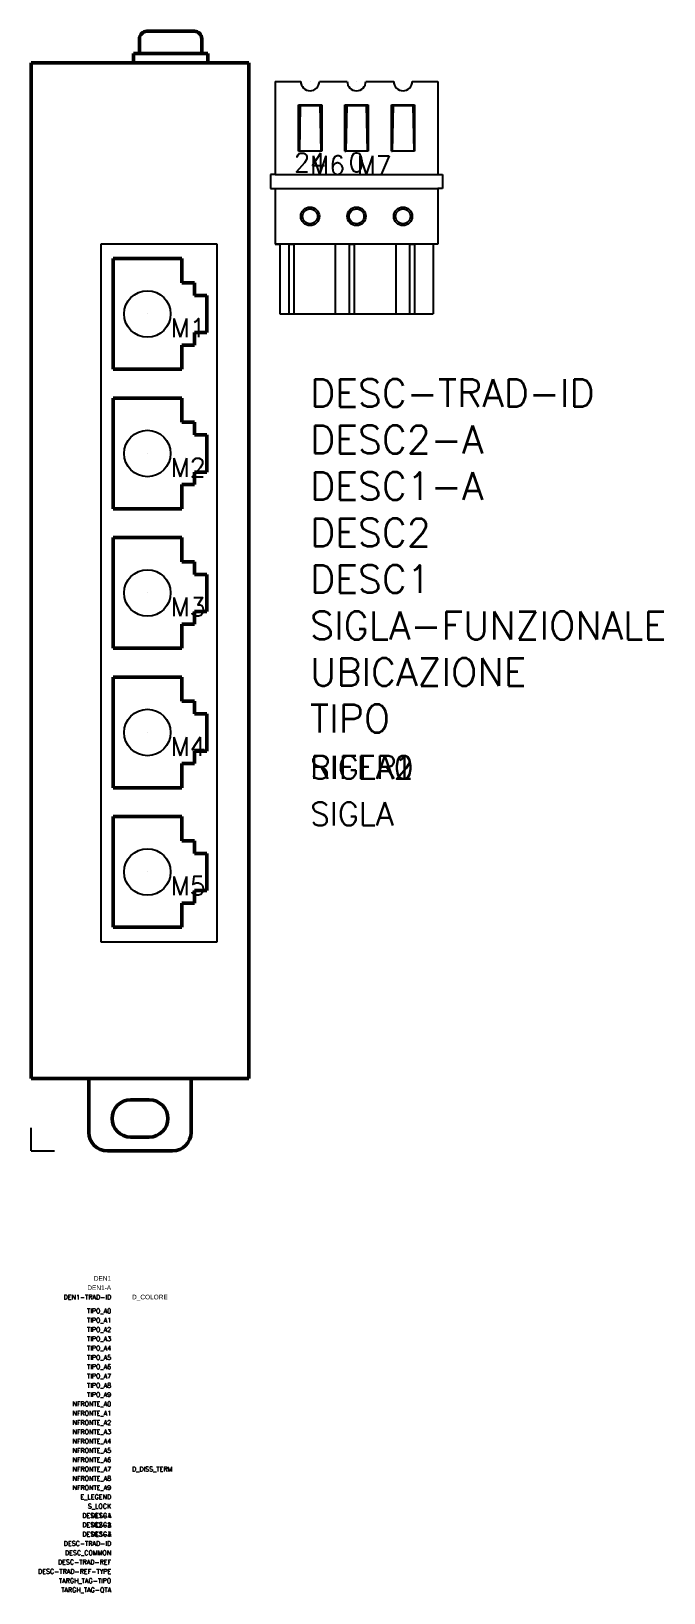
# Model space of a CAD drawing. Extents: x 0 to 68, y -48 to 120.
import ezdxf
from ezdxf.enums import TextEntityAlignment as Align

# ---------------------------------------------------------------- set-up
doc = ezdxf.new("R2010")
doc.units = 0
doc.header["$LTSCALE"] = 4
doc.layers.get('0').update_dxf_attribs({"linetype": 'CONTINUOUS'})
doc.layers.add('AM_0', color=7, linetype='CONTINUOUS', lineweight=50)
doc.styles.add('E_Comp-Data', font='arial.ttf')
doc.styles.add('E_Default-Att', font='romans.shx')
doc.styles.add('E_Desc', font='arial.ttf')
doc.styles.add('E_Lang-ID', font='romans.shx')
doc.styles.get("Standard").update_dxf_attribs({"font": 'romans.shx'})

msp = doc.modelspace()

# ---------------------------------------------------------------- linework, layer by layer
for p, q in [((26.25, 115), (26.25, 105)), ((26.25, 115), (29, 115)), ((31, 115), (34, 115)), ((36, 115), (39, 115)), ((41, 115), (43.75, 115)), ((43.75, 115), (43.75, 105)), ((28.75, 112.5), (31.25, 112.5)), ((28.75, 107.5), (28.75, 112.5)), ((31.25, 112.5), (31.25, 107.5)), ((33.75, 107.5), (33.75, 112.5)), ((33.75, 112.5), (36.25, 112.5)), ((33.75, 112.5), (36.25, 112.5)), ((33.75, 107.5), (33.75, 112.5)), ((36.25, 112.5), (36.25, 107.5)), ((36.25, 112.5), (36.25, 107.5)), ((38.75, 107.5), (38.75, 112.5)), ((38.75, 112.5), (41.25, 112.5)), ((38.75, 112.5), (41.25, 112.5)), ((38.75, 107.5), (38.75, 112.5)), ((41.25, 112.5), (41.25, 107.5)), ((41.25, 112.5), (41.25, 107.5)), ((28.85, 107.5), (28.85, 112.4)), ((28.85, 112.4), (31.15, 112.4)), ((28.85, 112.4), (28.95, 112.4)), ((28.95, 112.4), (28.85, 107.5)), ((31.15, 112.4), (31.05, 112.4)), ((31.05, 112.4), (31.15, 107.5)), ((31.15, 112.4), (31.15, 107.5)), ((33.85, 107.5), (33.85, 112.4)), ((33.85, 112.4), (36.15, 112.4)), ((33.85, 112.4), (33.95, 112.4)), ((33.95, 112.4), (33.85, 107.5)), ((36.15, 112.4), (36.05, 112.4)), ((36.05, 112.4), (36.15, 107.5)), ((36.15, 112.4), (36.15, 107.5)), ((38.85, 107.5), (38.85, 112.4)), ((38.85, 112.4), (41.15, 112.4)), ((38.85, 112.4), (38.95, 112.4)), ((38.95, 112.4), (38.85, 107.5)), ((41.15, 112.4), (41.05, 112.4)), ((41.05, 112.4), (41.15, 107.5)), ((41.15, 112.4), (41.15, 107.5)), ((31.25, 107.5), (28.75, 107.5)), ((28.75, 107.5), (28.85, 107.5)), ((36.25, 107.5), (33.75, 107.5)), ((36.25, 107.5), (33.75, 107.5)), ((33.75, 107.5), (33.85, 107.5)), ((41.25, 107.5), (38.75, 107.5)), ((41.25, 107.5), (38.75, 107.5)), ((38.75, 107.5), (38.85, 107.5)), ((26.25, 105), (25.75, 105)), ((25.75, 105), (25.75, 103.5)), ((26.25, 105), (43.75, 105)), ((43.75, 105), (44.25, 105)), ((44.25, 105), (44.25, 103.5)), ((25.75, 103.5), (26.25, 103.5)), ((26.25, 103.5), (26.25, 97.5)), ((26.25, 103.5), (43.75, 103.5)), ((43.75, 103.5), (43.75, 97.5)), ((44.25, 103.5), (43.75, 103.5)), ((7.5, 97.5), (7.5, 22.5)), ((20, 97.5), (7.5, 97.5)), ((20, 22.5), (20, 97.5)), ((43.75, 97.5), (26.25, 97.5)), ((26.25, 97.5), (26.75, 97.5)), ((26.75, 97.5), (26.75, 90)), ((27.75, 90), (27.75, 97.5)), ((27.75, 97.5), (28.25, 97.5)), ((28.25, 97.5), (28.25, 90)), ((32.75, 90), (32.75, 97.5)), ((34.25, 90), (34.25, 97.5)), ((34.25, 97.5), (34.75, 97.5)), ((34.75, 97.5), (34.75, 90)), ((39.25, 90), (39.25, 97.5)), ((40.75, 90), (40.75, 97.5)), ((40.75, 97.5), (41.25, 97.5)), ((41.25, 97.5), (41.25, 90)), ((43.75, 97.5), (43.25, 97.5)), ((43.25, 97.5), (43.25, 90)), ((26.75, 90), (43.25, 90)), ((7.5, 22.5), (20, 22.5)), ((0, 0), (0, 2.5)), ((0, 0), (2.5, 0))]:
    msp.add_line(p, q)
for centre, radius in [((30, 100.5), 1), ((30, 100.5), 0.8), ((35, 100.5), 1), ((35, 100.5), 0.8), ((40, 100.5), 1), ((40, 100.5), 0.8), ((12.5, 90), 2.5), ((12.5, 75), 2.5), ((12.5, 60), 2.5), ((12.5, 45), 2.5), ((12.5, 30), 2.5)]:
    msp.add_circle(centre, radius)
for centre in [(30, 115), (35, 115), (40, 115)]:
    msp.add_arc(centre, 1, 180, 0)
at = {"layer": 'AM_0'}
for p, q in [((11.65, 119.6), (11.65, 118)), ((17.55, 120.4), (12.45, 120.4)), ((18.35, 118), (18.35, 119.6)), ((19, 118), (11, 118)), ((11, 118), (11, 117)), ((19, 117), (19, 118)), ((0, 117), (23.4, 117)), ((0, 7.8), (0, 117)), ((23.4, 7.8), (23.4, 117)), ((16.2, 95.95), (8.8, 95.95)), ((8.8, 95.95), (8.8, 84.05)), ((16.2, 93.35), (16.2, 95.95)), ((17.55, 93.35), (16.2, 93.35)), ((17.55, 92), (17.55, 93.35)), ((18.9, 92), (17.55, 92)), ((18.9, 88), (18.9, 92)), ((17.55, 88), (18.9, 88)), ((17.55, 86.65), (17.55, 88)), ((16.2, 84.05), (16.2, 86.65)), ((16.2, 86.65), (17.55, 86.65)), ((8.8, 84.05), (16.2, 84.05)), ((16.2, 80.95), (8.8, 80.95)), ((8.8, 80.95), (8.8, 69.05)), ((16.2, 78.35), (16.2, 80.95)), ((17.55, 78.35), (16.2, 78.35)), ((17.55, 77), (17.55, 78.35)), ((18.9, 77), (17.55, 77)), ((18.9, 73), (18.9, 77)), ((17.55, 73), (18.9, 73)), ((17.55, 71.65), (17.55, 73)), ((16.2, 69.05), (16.2, 71.65)), ((16.2, 71.65), (17.55, 71.65)), ((8.8, 69.05), (16.2, 69.05)), ((16.2, 65.95), (8.8, 65.95)), ((8.8, 65.95), (8.8, 54.05)), ((16.2, 63.35), (16.2, 65.95)), ((17.55, 63.35), (16.2, 63.35)), ((17.55, 62), (17.55, 63.35)), ((18.9, 62), (17.55, 62)), ((18.9, 58), (18.9, 62)), ((17.55, 58), (18.9, 58)), ((17.55, 56.65), (17.55, 58)), ((16.2, 54.05), (16.2, 56.65)), ((16.2, 56.65), (17.55, 56.65)), ((8.8, 54.05), (16.2, 54.05)), ((16.2, 50.95), (8.8, 50.95)), ((8.8, 50.95), (8.8, 39.05)), ((16.2, 48.35), (16.2, 50.95)), ((17.55, 48.35), (16.2, 48.35)), ((17.55, 47), (17.55, 48.35)), ((18.9, 47), (17.55, 47)), ((18.9, 43), (18.9, 47)), ((17.55, 43), (18.9, 43)), ((17.55, 41.65), (17.55, 43)), ((16.2, 39.05), (16.2, 41.65)), ((16.2, 41.65), (17.55, 41.65)), ((8.8, 39.05), (16.2, 39.05)), ((16.2, 35.95), (8.8, 35.95)), ((8.8, 35.95), (8.8, 24.05)), ((16.2, 33.35), (16.2, 35.95)), ((17.55, 33.35), (16.2, 33.35)), ((17.55, 32), (17.55, 33.35)), ((18.9, 32), (17.55, 32)), ((18.9, 28), (18.9, 32)), ((17.55, 28), (18.9, 28)), ((17.55, 26.65), (17.55, 28)), ((16.2, 24.05), (16.2, 26.65)), ((16.2, 26.65), (17.55, 26.65)), ((8.8, 24.05), (16.2, 24.05)), ((0, 7.8), (23.4, 7.8)), ((6.2, 7.8), (6.2, 2)), ((17.2, 2), (17.2, 7.8)), ((12.7, 5.5), (10.7, 5.5)), ((8.2, 0), (15.2, 0)), ((10.7, 1.5), (12.7, 1.5))]:
    msp.add_line(p, q, dxfattribs=at)
for centre, radius, start, end in [((12.45, 119.6), 0.8, 90, 180), ((17.55, 119.6), 0.8, 0, 90), ((10.7, 3.5), 2, 90, 270), ((12.7, 3.5), 2, 270, 90), ((8.2, 2), 2, 180, 270), ((15.2, 2), 2, 270, 0)]:
    msp.add_arc(centre, radius, start, end, dxfattribs=at)

# ---------------------------------------------------------------- texts
at = {"char_height": 2, "attachment_point": 5}
for s, insert in [('24', (30, 106.3)), ('0', (35, 106.3))]:
    msp.add_mtext_dynamic_manual_height_columns(s, width=5, gutter_width=1, heights=[0], dxfattribs=dict(at, insert=insert))
at = {"flags": 9}
for tag, p, s, height in [('F6', (30, 115), '', 0.00001), ('F7', (35, 115), '', 0.00001), ('F1', (12.5, 90), '', 0.00001), ('F2', (12.5, 75), '', 0.00001), ('F3', (12.5, 60), '', 0.00001), ('F4', (12.5, 45), '', 0.00001), ('F5', (12.5, 30), '', 0.00001), ('TIPOSIG', (0, 0), '3', 0.00000001), ('POSIZIONE', (0, 0), '', 0.00000001), ('P-TABELLA', (0, 0), '', 0.00000001), ('T-TABELLA', (0, 0), '', 0.00000001), ('H-TABELLA', (0, 0), '', 0.00000001), ('CODICE', (0, 0), '1xNNN', 0.00000001), ('NOTE1', (0, 0), '', 0.00000001), ('NOTE2', (0, 0), '', 0.00000001)]:
    msp.add_attdef(tag, p, s, height=height, dxfattribs=at)
at = {"color": 4, "flags": 8}
for tag, p in [('M6', (30, 105)), ('M7', (35, 105)), ('M1', (15, 87.5)), ('M2', (15, 72.5)), ('M3', (15, 57.5)), ('M4', (15, 42.5)), ('M5', (15, 27.5))]:
    msp.add_attdef(tag, p, '', height=2, dxfattribs=at)
at = {"color": 3}
for tag, p, s, height, flags in [('DESC-TRAD-ID', (30, 80), '', 3, 8), ('DESC2-A', (30, 75), '', 3, 8), ('DESC1-A', (30, 70), '', 3, 8), ('DESC2', (30, 65), '', 3, 8), ('DESC1', (30, 60), '', 3, 8), ('SIGLA-FUNZIONALE', (30, 55), '', 3, 9), ('UBICAZIONE', (30, 50), '', 3, 8), ('TIPO', (30, 45), '', 3, 9), ('SIGLA0', (30, 40), '', 2.5, 9), ('SIGLA1', (30, 40), '', 2.5, 9), ('SIGLA2', (30, 40), '', 2.5, 9), ('RIFER', (30, 40), 'RIFER ?', 2.5, 8), ('SIGLA', (30, 35), 'SIGLA ?', 2.5, 8)]:
    msp.add_attdef(tag, p, s, height=height, dxfattribs=dict(at, flags=flags))
at = {"color": 3, "flags": 9}
for tag, text, style, p in [('DEN1-A', '', 'E_Desc', (8.6, -14.95)), ('DEN1', '', 'E_Desc', (8.6, -13.95)), ('TIPO_A0', '', 'E_Default-Att', (8.6, -17.45)), ('TIPO_A1', '', 'E_Default-Att', (8.6, -18.45)), ('TIPO_A2', '', 'E_Default-Att', (8.6, -19.45)), ('TIPO_A3', '', 'E_Default-Att', (8.6, -20.45)), ('TIPO_A4', '', 'E_Default-Att', (8.6, -21.45)), ('TIPO_A5', '', 'E_Default-Att', (8.6, -22.45)), ('TIPO_A6', '', 'E_Default-Att', (8.6, -23.45)), ('TIPO_A7', '', 'E_Default-Att', (8.6, -24.45)), ('TIPO_A8', '', 'E_Default-Att', (8.6, -25.45)), ('TIPO_A9', '', 'E_Default-Att', (8.6, -26.45)), ('NFRONTE_A0', '', 'E_Default-Att', (8.6, -27.45)), ('NFRONTE_A1', '', 'E_Default-Att', (8.6, -28.45)), ('NFRONTE_A2', '', 'E_Default-Att', (8.6, -29.45)), ('NFRONTE_A3', '', 'E_Default-Att', (8.6, -30.45)), ('NFRONTE_A4', '', 'E_Default-Att', (8.6, -31.45)), ('NFRONTE_A5', '', 'E_Default-Att', (8.6, -32.45)), ('NFRONTE_A6', '', 'E_Default-Att', (8.6, -33.45)), ('NFRONTE_A7', '', 'E_Default-Att', (8.6, -34.45)), ('NFRONTE_A8', '', 'E_Default-Att', (8.6, -35.45)), ('NFRONTE_A9', '', 'E_Default-Att', (8.6, -36.45)), ('E_LEGEND', '', 'E_Default-Att', (8.6, -37.45)), ('S_LOCK', '', 'E_Default-Att', (8.6, -38.45)), ('DESC1-A', '', 'E_Default-Att', (8.6, -39.45)), ('DESC2-A', '', 'E_Default-Att', (8.6, -40.45)), ('DESC1', '', 'E_Default-Att', (8.6, -39.45)), ('DESC2', '', 'E_Default-Att', (8.6, -40.45)), ('DESC3-A', '', 'E_Default-Att', (8.6, -41.45)), ('DESC3', '', 'E_Default-Att', (8.6, -41.45)), ('DESC_COMMON', '', 'E_Default-Att', (8.6, -43.45)), ('DESC-TRAD-REF-TYPE', 'P', 'E_Default-Att', (8.6, -45.45)), ('DESC-TRAD-REF', '', 'E_Default-Att', (8.6, -44.45)), ('TARGH_TAG-TIPO', '', 'E_Default-Att', (8.6, -46.45)), ('TARGH_TAG-QTA', '', 'E_Default-Att', (8.6, -47.45))]:
    msp.add_attdef(tag, text=text, height=0.5, dxfattribs=dict(at, style=style)).set_placement(p, align=Align.RIGHT)
at = {"color": 2, "flags": 9}
for tag, style, p in [('DEN1-TRAD-ID', 'E_Lang-ID', (8.6, -15.95)), ('DESC-TRAD-ID', 'E_Default-Att', (8.6, -42.45))]:
    msp.add_attdef(tag, text='E_None', height=0.5, dxfattribs=dict(at, style=style)).set_placement(p, align=Align.RIGHT)
at = {"color": 3, "flags": 9}
for tag, p, style in [('D_COLORE', (10.85, -15.95), 'E_Comp-Data'), ('D_DISS_TERM', (10.85, -34.45), 'E_Default-Att')]:
    msp.add_attdef(tag, p, '', height=0.5, dxfattribs=dict(at, style=style))

doc.saveas('drawing.dxf')
